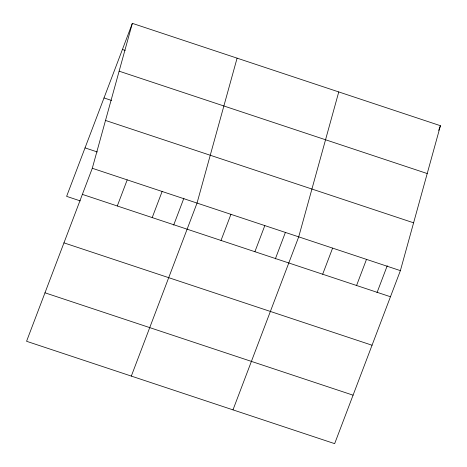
<?xml version="1.0" encoding="UTF-8"?>
<svg xmlns="http://www.w3.org/2000/svg" width="467" height="467" viewBox="0 0 467 467"><rect width="100%" height="100%" fill="white"/><g stroke="black" fill="none" stroke-linecap="round" stroke-linejoin="round"><path stroke-width="0.7" d="M92.291 168.272L132.342 23.35L440.434 125.716L400.382 270.638L334.658 443.65L26.566 341.284L92.291 168.272L400.382 270.638M237.09 58.153L197.039 203.075L131.32 376.087M338.762 91.935L298.711 236.857L232.986 409.868M132.342 23.35L66.618 196.362L80.312 200.909M117.287 205.982L127.205 179.871M152.207 217.587L162.125 191.47M173.671 225.106L183.905 198.177M221.014 240.447L230.931 214.335M254.9 251.707L264.818 225.596M275.343 258.887L285.319 232.63M322.679 274.228L332.597 248.117M356.572 285.489L366.49 259.378M377.009 292.669L387.242 265.741M438.653 130.404L440.434 125.716M122.424 49.461L125.162 50.372M119.126 71.171L427.212 173.543M104.007 97.942L111.537 100.44M105.507 120.445L413.599 222.817M85.035 147.887L97.358 151.979M82.373 194.383L390.459 296.749M63.956 242.858L372.047 345.23M44.984 292.803L353.075 395.175"/></g></svg>
